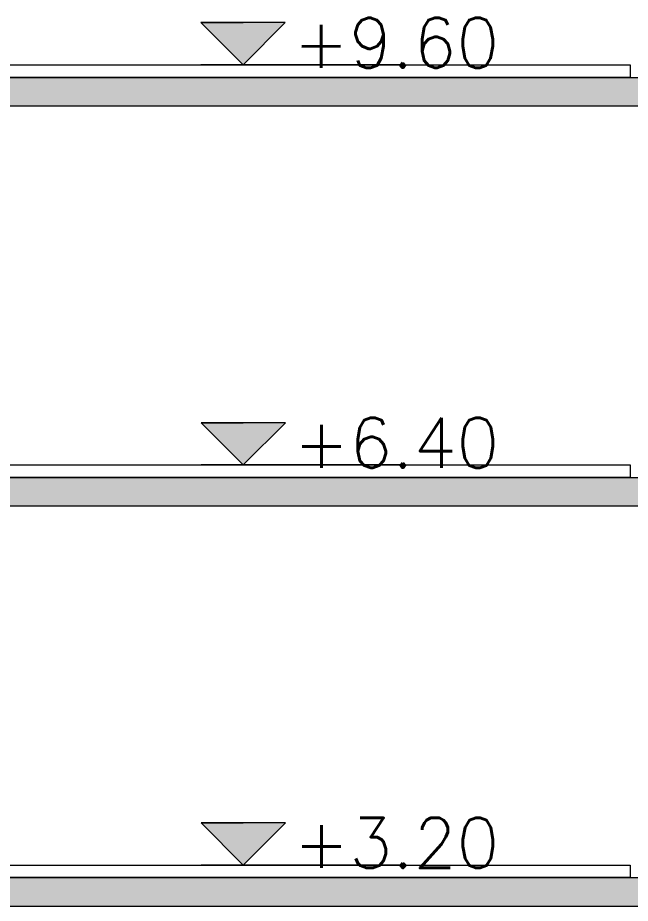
# Model space of a CAD drawing. Header units: millimetres. Extents: x 476571643 to 477489869, y 4620928210 to 4621294454.
# Drawn here: x 477403613 to 477408513, y 4621120760 to 4621127842 of the extents above; entities that cross this region are included whole.
import ezdxf

# ---------------------------------------------------------------- set-up
doc = ezdxf.new("R2010")
doc.units = ezdxf.units.MM
doc.header["$MEASUREMENT"] = 0
for name, color, linetype, lineweight in [('0_Pen_No__1_Pen_No__250', 7, 'Continuous', 0), ('0_Pen_No__250_Pen_No__142', 142, 'Continuous', 0), ('2D Drafting - General_Pen_No__250_Pen_No__7', 7, 'Continuous', 0), ('gegmebi_Pen_No__7_Pen_No__250', 7, 'Continuous', 0), ('zoma_Pen_No__1_Pen_No__142', 142, 'Continuous', 0)]:
    doc.layers.add(name, color=color, linetype=linetype, lineweight=lineweight)

msp = doc.modelspace()

# ---------------------------------------------------------------- hatches: boundary and pattern name
at = {"layer": '0_Pen_No__250_Pen_No__142', "linetype": 'Continuous', "lineweight": 0}
for points in [[(477405415.823, 4621127465.01), (477405753.351, 4621127802.703), (477405078.129, 4621127802.538)], [(477405416.604, 4621124265.01), (477405754.133, 4621124602.703), (477405078.911, 4621124602.538)], [(477405417.385, 4621121065.01), (477405754.914, 4621121402.703), (477405079.692, 4621121402.538)]]:
    msp.add_hatch(color=142, dxfattribs=at).paths.add_polyline_path(points)
at = {"layer": '2D Drafting - General_Pen_No__250_Pen_No__7', "linetype": 'Continuous', "lineweight": 0}
for points in [[(477401613.259, 4621126765.01), (477401613.319, 4621127184.13), (477401613.352, 4621127365.01), (477413872.977, 4621127365.01), (477413872.977, 4621127134.916), (477412363.425, 4621127134.916), (477412063.009, 4621127134.916), (477401913.009, 4621127134.916), (477401913.009, 4621126765.01)], [(477401612.862, 4621123984.13), (477401612.888, 4621124165.01), (477401613.359, 4621124165.01), (477401663.01, 4621124165.01), (477401688.535, 4621124165.01), (477413872.977, 4621124165.01), (477413872.977, 4621123934.916), (477412363.425, 4621123934.916), (477412063.009, 4621123934.916), (477401913.009, 4621123934.916), (477401913.009, 4621123565.01), (477401613.259, 4621123565.01), (477401613.319, 4621123984.13)], [(477401612.406, 4621120784.13), (477401612.432, 4621120965.01), (477413872.977, 4621120965.01), (477413872.977, 4621120734.916), (477412363.425, 4621120734.916), (477412063.009, 4621120734.916), (477401913.009, 4621120734.916), (477401913.009, 4621120365.01), (477401613.259, 4621120365.01), (477401613.319, 4621120784.13), (477401612.845, 4621120784.13)]]:
    msp.add_hatch(color=7, dxfattribs=at).paths.add_polyline_path(points)

# ---------------------------------------------------------------- linework, layer by layer
at = {"layer": '0_Pen_No__1_Pen_No__250', "color": 7, "linetype": 'Continuous', "lineweight": 0, "flags": 128}
for points in [[(477405415.823, 4621127465.01), (477405078.129, 4621127802.538), (477405415.74, 4621127802.621)], [(477405415.823, 4621127465.01), (477405753.351, 4621127802.703), (477405415.74, 4621127802.621)], [(477406678.212, 4621127465.318), (477405078.212, 4621127464.927)], [(477405416.604, 4621124265.01), (477405078.911, 4621124602.538), (477405416.522, 4621124602.621)], [(477405416.604, 4621124265.01), (477405754.133, 4621124602.703), (477405416.522, 4621124602.621)], [(477406678.993, 4621124265.318), (477405078.993, 4621124264.927)], [(477405417.385, 4621121065.01), (477405079.692, 4621121402.538), (477405417.303, 4621121402.621)], [(477405417.385, 4621121065.01), (477405754.914, 4621121402.703), (477405417.303, 4621121402.621)], [(477406679.774, 4621121065.318), (477405079.774, 4621121064.927)]]:
    msp.add_lwpolyline(points, dxfattribs=at)
at = {"layer": '0_Pen_No__250_Pen_No__142', "color": 142, "linetype": 'Continuous', "lineweight": 0, "flags": 128}
for points in [[(477405415.823, 4621127465.01), (477405753.351, 4621127802.703), (477405078.129, 4621127802.538)], [(477405416.604, 4621124265.01), (477405754.133, 4621124602.703), (477405078.911, 4621124602.538)], [(477405417.385, 4621121065.01), (477405754.914, 4621121402.703), (477405079.692, 4621121402.538)]]:
    msp.add_lwpolyline(points, close=True, dxfattribs=at)
at = {"layer": '2D Drafting - General_Pen_No__250_Pen_No__7', "color": 7, "linetype": 'Continuous', "lineweight": 0, "flags": 128}
for points in [[(477401613.259, 4621126765.01), (477401613.319, 4621127184.13), (477401613.352, 4621127365.01), (477413872.977, 4621127365.01), (477413872.977, 4621127134.916), (477412363.425, 4621127134.916), (477412063.009, 4621127134.916), (477401913.009, 4621127134.916), (477401913.009, 4621126765.01)], [(477401612.862, 4621123984.13), (477401612.888, 4621124165.01), (477401613.359, 4621124165.01), (477401663.01, 4621124165.01), (477401688.535, 4621124165.01), (477413872.977, 4621124165.01), (477413872.977, 4621123934.916), (477412363.425, 4621123934.916), (477412063.009, 4621123934.916), (477401913.009, 4621123934.916), (477401913.009, 4621123565.01), (477401613.259, 4621123565.01), (477401613.319, 4621123984.13)], [(477401612.406, 4621120784.13), (477401612.432, 4621120965.01), (477413872.977, 4621120965.01), (477413872.977, 4621120734.916), (477412363.425, 4621120734.916), (477412063.009, 4621120734.916), (477401913.009, 4621120734.916), (477401913.009, 4621120365.01), (477401613.259, 4621120365.01), (477401613.319, 4621120784.13), (477401612.845, 4621120784.13)]]:
    msp.add_lwpolyline(points, close=True, dxfattribs=at)
at = {"layer": 'gegmebi_Pen_No__7_Pen_No__250', "color": 7, "linetype": 'Continuous', "lineweight": 0, "flags": 128}
for points in [[(477408512.659, 4621127365.01), (477401613.352, 4621127365.01), (477401613.352, 4621127465.01), (477408512.659, 4621127465.01)], [(477408512.659, 4621124165.01), (477401613.359, 4621124165.01), (477401613.359, 4621124265.01), (477408512.659, 4621124265.01)], [(477408512.659, 4621120965.01), (477401612.432, 4621120965.01), (477401612.432, 4621121065.01), (477408512.659, 4621121065.01)]]:
    msp.add_lwpolyline(points, close=True, dxfattribs=at)

# ---------------------------------------------------------------- texts
at = {"layer": 'zoma_Pen_No__1_Pen_No__142', "color": 142, "linetype": 'Continuous', "lineweight": 0, "char_height": 400, "attachment_point": 7, "rotation": 0.0139872}
for s, insert in [('\\A1;{\\pql;\\Ftxt.shx;+\\Ftxt.shx;9\\Ftxt.shx;.\\Ftxt.shx;6\\Ftxt.shx;0}', (477405818.137, 4621127441.462)), ('\\A1;{\\pql;\\Ftxt.shx;+\\Ftxt.shx;6\\Ftxt.shx;.40}', (477405818.918, 4621124242.062)), ('\\A1;{\\pql;\\Ftxt.shx;+\\Ftxt.shx;3\\Ftxt.shx;.20}', (477405819.7, 4621121042.062))]:
    msp.add_mtext(s, dxfattribs=dict(at, insert=insert))

doc.saveas('drawing.dxf')
